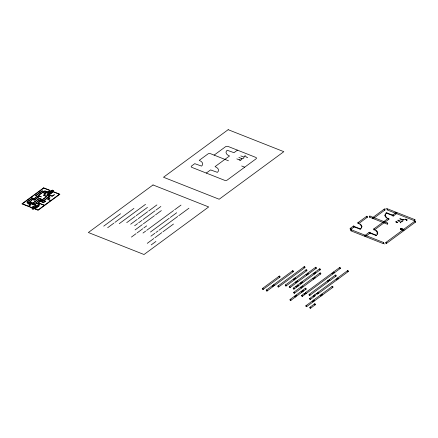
<?xml version="1.0" encoding="UTF-8"?>
<svg xmlns="http://www.w3.org/2000/svg" width="438" height="438" viewBox="0 0 438 438"><rect width="100%" height="100%" fill="white"/><g stroke="black" fill="none" stroke-linecap="round" stroke-linejoin="round"><path stroke-width="0.66" d="M403.31 219.805L403.349 219.498L403.338 219.799M386.968 209.638L387.389 209.725L387.559 208.86L414.928 219.662L414.939 220.248L414.479 220.719L387.044 209.868M400.102 221.234C400.639 220.681 398.547 222.071 397.813 220.418M400.332 221.081L397.956 220.057M383.19 243.298C383.458 244.541 384.345 241.721 383.327 242.871M414.392 220.215L414.479 220.719M369.42 216.569L369.469 217.117L387.301 224.163L387.729 223.763L387.718 223.084L373.663 217.533M387.23 223.594L387.301 224.163M372.891 217.916L373.045 218.491L373.477 217.587M403.174 220.642L402.571 221.294L401.378 221.546M407.11 220.013L406.212 220.637M407.083 220.084L406.721 219.301L405.292 219.153M369.458 216.46L369.896 216.043L373.433 217.467M361.29 227.831L361.388 225.986L359.762 224.196M401.066 222.252L400.212 222.887M387.11 209.123L387.542 208.838M385.61 214.023L385.407 216.043L387.039 217.834M377.019 234.259L377.222 232.239L375.59 230.448M361.399 228.379L361.914 226.468M385.402 213.651L384.882 215.556M377.227 234.631C378.552 232.994 377.195 230.782 375.569 229.977M360.063 229.129L360.151 228.833M414.556 219.849L414.928 219.662M387.411 223.243L387.718 223.084M375.864 235.409L375.985 235.102L369.672 232.573M402.215 219.849L402.336 219.542M360.08 228.806L359.954 229.134L353.707 226.681M350.236 228.384L353.439 226.03M350.876 229.342L354.074 226.988A0.575 0.416 53.7 0 0 353.92 226.074A0.575 0.416 53.7 0 0 353.302 226.446A0.575 0.416 53.7 0 0 354.09 226.977M52.527 190.201L48.169 193.404L42.24 191.061L35.911 195.72L38.9 196.897L34.356 200.237L31.344 199.049L27.287 202.028L36.573 205.701L32.281 208.855M53.409 190.53L47.069 195.195L49.91 196.317L43.198 201.256L39.989 199.991L35.883 203.008L39.579 204.469L33.162 209.189M31.963 208.729L36.042 205.734L26.756 202.06L31.24 198.764L34.257 199.952L38.363 196.93L35.379 195.753L42.141 190.776L48.065 193.12L52.511 190.076M32.845 209.063L39.048 204.502L35.352 203.04L39.885 199.706L43.094 200.976L49.379 196.35L46.538 195.228L53.392 190.41M103.718 226.139L120.554 213.749M107.677 227.7L113.853 223.161M114.909 222.378L133.929 208.389M119.262 223.654L145.52 204.343M214.127 155.118L225.592 146.681A1.922 1.007 3.1 0 1 228.258 146.516L255.65 157.341A1.922 1.007 3.1 0 1 256.159 158.759L227.147 180.1A1.922 1.007 3.1 0 1 224.48 180.264L192.036 167.447A1.922 1.007 3.1 0 1 191.521 166.029L194.74 163.664L201.562 166.101A7.988 4.188 3.1 0 0 199.213 160.368L207.995 153.913A1.922 1.007 3.1 0 1 210.662 153.749L228.466 160.784M126.702 222.657L135.139 216.454M136.196 215.671L147.453 207.393M130.661 224.223L137.214 219.4M138.277 218.617L147.655 211.718M148.717 210.941L156.913 204.907M134.619 225.784L137.559 223.626M138.616 222.843L141.994 220.363M143.056 219.58L155.096 210.722M156.158 209.944L160.872 206.473M206.276 173.076L210.569 169.917L217.396 172.358A7.988 4.188 3.1 0 0 215.047 166.626L229.517 155.983A7.988 4.188 3.1 0 1 227.169 150.25L233.991 152.687L237.445 150.146M135.096 229.912L142.334 224.584M143.396 223.807L154.483 215.649M155.539 214.872L161.348 210.596M131.427 237.084L136.098 233.646M137.16 232.868L142.772 228.74M143.834 227.957L146.692 225.86M245.357 155.539L244.004 156.552L244.311 156.815M143.012 233.038L145.624 231.116M146.686 230.333L173.612 210.53M174.674 209.747L180.998 205.094M150.453 232.041L169.254 218.212M170.316 217.429L176.706 212.731M150.929 236.164L154.849 233.284M155.912 232.501L157.921 231.023M158.983 230.246L177.708 216.465M178.77 215.688L188.915 208.225M147.261 243.342L153.826 238.513M154.888 237.73L161.879 232.589M162.941 231.806L173.497 224.042M151.219 244.902L155.917 241.447M262.461 288.478L279.296 276.093M263.046 289.469L279.882 277.084M266.348 290.087L272.524 285.549M273.651 284.722L292.672 270.733M357.884 222.756L366.71 216.268M267.049 291.007L273.219 286.463A0.575 0.416 53.7 0 0 273.033 285.571A0.575 0.416 53.7 0 0 272.414 285.943A0.575 0.416 53.7 0 0 273.202 286.479M274.237 285.713L293.257 271.719A0.575 0.416 53.7 0 0 293.115 270.799A0.575 0.416 53.7 0 0 292.496 271.171A0.575 0.416 53.7 0 0 293.285 271.708M358.585 223.676L367.345 217.226M278.004 285.998L304.257 266.687M372.842 217.472L384.307 209.041M278.59 286.983L304.843 267.673M373.707 218.266L384.942 209.999M285.373 285.045L293.81 278.842M294.873 278.059L306.124 269.781M286.074 285.959L294.506 279.756A0.575 0.416 53.7 0 0 294.32 278.864A0.575 0.416 53.7 0 0 293.701 279.236A0.575 0.416 53.7 0 0 294.489 279.772M295.557 278.984L306.814 270.706A0.575 0.416 53.7 0 0 306.633 269.808A0.575 0.416 53.7 0 0 306.014 270.175A0.575 0.416 53.7 0 0 306.803 270.711M289.332 286.611L295.885 281.787M296.948 281.004L306.326 274.106M307.388 273.328L315.59 267.295M290.033 287.525L296.586 282.702M297.648 281.924L307.027 275.026A0.575 0.416 53.7 0 0 306.841 274.133A0.575 0.416 53.7 0 0 306.222 274.5A0.575 0.416 53.7 0 0 307.011 275.037M308.089 274.243L316.285 268.215M293.29 288.171L296.23 286.014M297.293 285.231L300.665 282.751M301.727 281.968L313.767 273.109M314.829 272.332L319.548 268.861M364.974 235.447L369.267 232.288M373.789 228.964L388.254 218.327M392.634 215.096L395.596 212.917M293.991 289.091L296.926 286.928M297.988 286.145L301.366 283.665A0.575 0.416 53.7 0 0 301.174 282.773A0.575 0.416 53.7 0 0 300.561 283.145A0.575 0.416 53.7 0 0 301.344 283.676M302.412 282.893L314.457 274.035A0.575 0.416 53.7 0 0 314.276 273.137A0.575 0.416 53.7 0 0 313.657 273.504A0.575 0.416 53.7 0 0 314.446 274.04M315.524 273.246L320.244 269.775A0.575 0.416 53.7 0 0 320.058 268.883A0.575 0.416 53.7 0 0 319.439 269.255A0.575 0.416 53.7 0 0 320.227 269.792M365.67 236.361L369.968 233.202M374.375 229.955L388.84 219.312M393.335 216.016L396.79 213.476M293.767 292.299L301.005 286.972M302.072 286.189L313.154 278.037M314.216 277.259L320.019 272.983M294.467 293.214L301.705 287.892A0.575 0.416 53.7 0 0 301.519 287A0.575 0.416 53.7 0 0 300.901 287.366A0.575 0.416 53.7 0 0 301.689 287.903M302.757 287.114L313.843 278.962A0.575 0.416 53.7 0 0 313.663 278.064A0.575 0.416 53.7 0 0 313.044 278.431A0.575 0.416 53.7 0 0 313.832 278.968M314.911 278.174L320.72 273.903A0.575 0.416 53.7 0 0 320.534 273.011A0.575 0.416 53.7 0 0 319.915 273.378A0.575 0.416 53.7 0 0 320.704 273.914M290.098 299.472L294.774 296.033M295.831 295.256L301.443 291.128M302.505 290.345L305.363 288.248M290.799 300.391L295.469 296.953A0.575 0.416 53.7 0 0 295.283 296.061A0.575 0.416 53.7 0 0 294.665 296.427A0.575 0.416 53.7 0 0 295.453 296.964M296.531 296.17L302.143 292.042A0.575 0.416 53.7 0 0 301.957 291.15A0.575 0.416 53.7 0 0 301.339 291.522A0.575 0.416 53.7 0 0 302.127 292.053M303.205 291.265L306.058 289.162A0.575 0.416 53.7 0 0 305.872 288.27A0.575 0.416 53.7 0 0 305.253 288.642A0.575 0.416 53.7 0 0 306.042 289.173M301.694 295.415L304.311 293.493M305.428 292.677L332.354 272.874M333.345 272.135L339.674 267.481M302.395 296.334L305.007 294.413M306.014 293.668L332.94 273.859M334.046 273.055L340.37 268.401A0.575 0.416 53.7 0 0 340.184 267.509A0.575 0.416 53.7 0 0 339.565 267.875A0.575 0.416 53.7 0 0 340.353 268.412M309.195 294.385L327.996 280.555M328.987 279.816L335.377 275.119M309.775 295.371L328.577 281.541M329.683 280.736L336.077 276.033M309.6 298.552L313.52 295.672M314.61 294.867L316.608 293.394M317.72 292.584L336.45 278.809M337.441 278.075L347.586 270.613M385.862 242.46L402.642 230.114M414.874 221.119L403.622 229.397L400.606 228.494L400.463 229.353L403.223 230.454M310.301 299.472L314.221 296.586A0.575 0.416 53.7 0 0 314.03 295.694A0.575 0.416 53.7 0 0 313.416 296.066A0.575 0.416 53.7 0 0 314.199 296.597M318.306 293.575L337.036 279.8A0.575 0.416 53.7 0 0 336.893 278.88A0.575 0.416 53.7 0 0 336.274 279.247A0.575 0.416 53.7 0 0 337.057 279.783M338.141 278.99L348.287 271.527A0.575 0.416 53.7 0 0 348.1 270.635A0.575 0.416 53.7 0 0 347.482 271.007A0.575 0.416 53.7 0 0 348.27 271.538M386.497 243.418L415.514 222.077M305.932 305.729L312.497 300.901M313.559 300.118L320.55 294.977M321.612 294.194L332.168 286.43M306.627 306.644L313.197 301.815A0.575 0.416 53.7 0 0 313.006 300.922A0.575 0.416 53.7 0 0 312.393 301.295A0.575 0.416 53.7 0 0 313.175 301.826M314.238 301.048A0.575 0.416 53.7 0 0 314.068 300.139A0.575 0.416 53.7 0 0 313.455 300.512A0.575 0.416 53.7 0 0 314.238 301.048L321.251 295.891A0.575 0.416 53.7 0 0 321.059 294.998A0.575 0.416 53.7 0 0 320.441 295.371A0.575 0.416 53.7 0 0 321.229 295.902M322.308 295.113L332.869 287.344A0.575 0.416 53.7 0 0 332.677 286.452A0.575 0.416 53.7 0 0 332.059 286.824A0.575 0.416 53.7 0 0 332.847 287.361M309.89 307.29L314.588 303.835M310.586 308.21L315.289 304.755A0.575 0.416 53.7 0 0 315.097 303.863A0.575 0.416 53.7 0 0 314.479 304.229A0.575 0.416 53.7 0 0 315.267 304.766M386.776 212.868L386.65 213.202L392.946 215.704M375.913 235.058L375.788 235.392L369.535 232.934M402.588 220.84L401.372 221.163M400.518 222.312L400.212 222.477M386.716 213.218L386.842 212.89M32.231 208.882L31.985 208.86M33.113 209.211L32.877 209.2M406.245 220.232C407.822 219.509 404.449 219.153 404.055 219.843M245.187 156.793L246.37 156.497M369.524 217.128L369.918 216.054M385.84 208.576L386.705 208.614M384.531 243.884L384.969 243.884M351.314 229.769C349.929 230.377 351.632 231.445 351.292 229.753L383.759 242.586M403.781 230.667L400.518 229.381L400.912 228.297L403.978 229.517M386.831 212.873L393.105 215.348M399.965 218.578L402.298 219.498L402.139 219.832M240.867 155.923L243.2 156.842A1.796 0.942 3.1 0 1 243.659 158.162A1.796 0.942 3.1 0 1 241.185 158.321L238.852 157.401M399.834 218.94L402.166 219.86M241.683 166.002L244.694 167.196M353.838 226.32L360.135 228.806M350.822 230.799L383.266 243.621M395.941 221.54L397.77 222.274M236.838 158.885L240.506 160.352M387.061 218.299L385.582 217.056L384.871 215.496M359.735 223.725L361.213 224.968L361.925 226.528M310.695 307.711A0.575 0.416 53.7 0 1 310.35 308.264A0.575 0.416 53.7 0 1 309.775 307.602A0.575 0.416 53.7 0 1 310.312 307.268M278.771 286.605A0.575 0.416 53.7 0 1 278.223 286.961A0.575 0.416 53.7 0 1 277.856 286.151A0.575 0.416 53.7 0 1 278.579 286.178M263.167 288.866A0.575 0.416 53.7 0 1 262.816 289.491A0.575 0.416 53.7 0 1 262.291 288.697A0.575 0.416 53.7 0 1 263.03 288.664M306.748 306.184A0.575 0.416 53.7 0 1 306.332 306.688A0.575 0.416 53.7 0 1 305.817 305.954A0.575 0.416 53.7 0 1 306.452 305.757M322.39 294.539A0.575 0.416 53.7 0 1 322.072 295.168A0.575 0.416 53.7 0 1 321.497 294.435A0.575 0.416 53.7 0 1 322.165 294.248M310.394 298.935A0.575 0.416 53.7 0 1 310.071 299.526A0.575 0.416 53.7 0 1 309.485 298.847A0.575 0.416 53.7 0 1 310.055 298.546M315.398 295.343A0.575 0.416 53.7 0 1 314.96 295.847A0.575 0.416 53.7 0 1 314.479 295.07A0.575 0.416 53.7 0 1 315.163 294.971M309.885 294.736A0.575 0.416 53.7 0 1 309.573 295.398A0.575 0.416 53.7 0 1 309.02 294.61A0.575 0.416 53.7 0 1 309.765 294.566M329.726 280.09A0.575 0.416 53.7 0 1 329.469 280.791A0.575 0.416 53.7 0 1 328.878 280.035A0.575 0.416 53.7 0 1 329.6 279.926M318.459 293.049A0.575 0.416 53.7 0 1 318.065 293.597A0.575 0.416 53.7 0 1 317.539 292.847A0.575 0.416 53.7 0 1 318.207 292.688M338.202 278.382A0.575 0.416 53.7 0 1 337.944 279.05A0.575 0.416 53.7 0 1 337.326 278.371A0.575 0.416 53.7 0 1 337.928 278.086M334.161 272.589A0.575 0.416 53.7 0 1 333.729 273.093A0.575 0.416 53.7 0 1 333.241 272.316A0.575 0.416 53.7 0 1 333.931 272.217M302.499 295.88A0.575 0.416 53.7 0 1 302.1 296.389A0.575 0.416 53.7 0 1 301.568 295.677A0.575 0.416 53.7 0 1 302.171 295.436M306.167 293.137A0.575 0.416 53.7 0 1 305.762 293.684A0.575 0.416 53.7 0 1 305.253 292.918A0.575 0.416 53.7 0 1 305.943 292.803M303.31 290.761A0.575 0.416 53.7 0 1 302.932 291.314A0.575 0.416 53.7 0 1 302.39 290.586A0.575 0.416 53.7 0 1 303.025 290.378M290.876 299.816A0.575 0.416 53.7 0 1 290.569 300.446A0.575 0.416 53.7 0 1 289.983 299.734A0.575 0.416 53.7 0 1 290.618 299.504M296.652 295.71A0.575 0.416 53.7 0 1 296.236 296.214A0.575 0.416 53.7 0 1 295.721 295.48A0.575 0.416 53.7 0 1 296.351 295.289M294.56 292.677A0.575 0.416 53.7 0 1 294.205 293.268A0.575 0.416 53.7 0 1 293.657 292.524A0.575 0.416 53.7 0 1 294.32 292.354M302.872 286.611A0.575 0.416 53.7 0 1 302.494 287.158A0.575 0.416 53.7 0 1 301.952 286.43A0.575 0.416 53.7 0 1 302.587 286.222M315.004 277.637A0.575 0.416 53.7 0 1 314.659 278.229A0.575 0.416 53.7 0 1 314.101 277.506A0.575 0.416 53.7 0 1 314.736 277.292M315.584 272.639A0.575 0.416 53.7 0 1 315.322 273.307A0.575 0.416 53.7 0 1 314.708 272.606A0.575 0.416 53.7 0 1 315.349 272.365M302.483 282.275A0.575 0.416 53.7 0 1 302.209 282.943A0.575 0.416 53.7 0 1 301.612 282.22A0.575 0.416 53.7 0 1 302.28 282.023M294.112 288.626A0.575 0.416 53.7 0 1 293.695 289.135A0.575 0.416 53.7 0 1 293.181 288.401A0.575 0.416 53.7 0 1 293.81 288.204M298.07 285.576A0.575 0.416 53.7 0 1 297.714 286.2A0.575 0.416 53.7 0 1 297.188 285.401A0.575 0.416 53.7 0 1 297.933 285.368M290.159 287.098A0.575 0.416 53.7 0 1 289.704 287.558A0.575 0.416 53.7 0 1 289.228 286.802A0.575 0.416 53.7 0 1 289.885 286.666M297.752 281.426A0.575 0.416 53.7 0 1 297.375 281.973A0.575 0.416 53.7 0 1 296.833 281.245A0.575 0.416 53.7 0 1 297.468 281.037M286.134 285.352A0.575 0.416 53.7 0 1 285.888 286.019A0.575 0.416 53.7 0 1 285.258 285.362A0.575 0.416 53.7 0 1 285.833 285.034M295.628 278.365A0.575 0.416 53.7 0 1 295.354 279.033A0.575 0.416 53.7 0 1 294.758 278.311A0.575 0.416 53.7 0 1 295.426 278.114M267.169 290.542A0.575 0.416 53.7 0 1 266.731 291.046A0.575 0.416 53.7 0 1 266.244 290.268A0.575 0.416 53.7 0 1 266.934 290.17M274.412 285.258A0.575 0.416 53.7 0 1 273.92 285.707A0.575 0.416 53.7 0 1 273.493 284.897A0.575 0.416 53.7 0 1 274.226 284.908M365.774 235.956A0.575 0.416 53.7 0 1 365.319 236.416A0.575 0.416 53.7 0 1 364.843 235.655A0.575 0.416 53.7 0 1 365.5 235.518M373.329 218.414A1.139 0.947 -19.8 0 1 372.941 218.442M373.017 217.483A1.139 0.947 -19.8 0 1 373.379 217.467M385.09 209.567A0.575 0.416 53.7 0 1 384.63 210.021A0.575 0.416 53.7 0 1 384.159 209.254A0.575 0.416 53.7 0 1 384.827 209.134M415.547 221.382A0.575 0.416 53.7 0 1 415.339 222.121A0.575 0.416 53.7 0 1 414.72 221.382A0.575 0.416 53.7 0 1 415.438 221.25M403.896 230.492A1.139 0.947 -19.8 0 1 403.507 230.519M403.557 229.567A1.139 0.947 -19.8 0 1 403.945 229.545M386.617 242.882A0.575 0.416 53.7 0 1 386.245 243.457A0.575 0.416 53.7 0 1 385.708 242.707A0.575 0.416 53.7 0 1 386.382 242.553M351.008 228.86A0.575 0.416 53.7 0 1 350.619 229.381A0.575 0.416 53.7 0 1 350.077 228.674A0.575 0.416 53.7 0 1 350.668 228.417M367.416 216.586A0.575 0.416 53.7 0 1 367.143 217.27A0.575 0.416 53.7 0 1 366.557 216.514A0.575 0.416 53.7 0 1 367.268 216.399M358.695 223.172A0.575 0.416 53.7 0 1 358.311 223.725A0.575 0.416 53.7 0 1 357.775 222.991A0.575 0.416 53.7 0 1 358.41 222.789M374.457 229.282A0.575 0.416 53.7 0 1 374.222 229.988A0.575 0.416 53.7 0 1 373.603 229.271A0.575 0.416 53.7 0 1 374.271 229.069M393.417 215.534A0.575 0.416 53.7 0 1 393.023 216.082A0.575 0.416 53.7 0 1 392.503 215.332A0.575 0.416 53.7 0 1 393.165 215.173M247.656 157.395A1.462 0.766 3.1 0 1 247.475 157.505M247.163 157.609A1.232 0.646 3.1 0 1 246.463 157.642M241.185 158.321A1.807 0.947 3.1 0 1 241.595 159.635A1.807 0.947 3.1 0 1 239.143 159.804M360.43 228.882L360.742 229.052L360.436 228.85M376.264 235.135L376.576 235.31L376.264 235.124M386.037 213.027L386.349 213.202L386.037 213.01M402.933 219.268L403.228 219.465L402.938 219.241M43.669 187.831L21.9 203.845L31.76 207.738L34.022 206.074L31.656 207.453L28.793 206.325L30.95 204.738L27.61 203.418L30.419 204.77L28.475 206.199L22.431 203.812L30.841 197.626L34.022 198.885L36.283 197.22L33.918 198.6L31.054 197.467L43.773 188.116L49.817 190.503L47.879 191.926L44.638 190.891L47.977 192.211L50.348 190.47L43.669 187.831M31.656 200.265L29.39 201.929L35.911 204.502L33.107 203.15L39.36 198.556L42.535 199.81L47.063 196.481L43.882 195.222L46.039 193.64L42.541 192.255L38.013 195.589L41.353 196.908L38.549 195.556L42.645 192.539L45.508 193.673L43.351 195.255L46.532 196.514L42.437 199.525L39.256 198.272L32.79 203.024L29.926 201.896L31.974 200.39L31.656 200.265M40.28 201.113L37.909 202.854L44.271 205.367L38.018 209.966L35.155 208.838L39.36 205.745L39.042 205.619L34.624 208.871L38.122 210.251L59.891 194.237L53.212 191.598L48.684 194.926L52.188 196.312L54.449 194.647L52.084 196.027L49.22 194.894L53.316 191.882L59.36 194.269L50.95 200.456L48.087 199.323L50.135 197.817L49.817 197.691L47.556 199.356L50.737 200.615L44.484 205.214L38.44 202.821L40.384 201.398L43.565 202.652L45.826 200.987L43.461 202.367L40.28 201.113M153.021 184.951L88.356 232.518L144.02 254.511L208.685 206.944L153.021 184.951M228.165 129.681L163.494 177.248L219.159 199.241L283.824 151.674L228.165 129.681M397.622 222.63L395.793 221.896L397.638 222.635M304.082 267.125A0.575 0.416 53.7 0 0 304.87 267.662A0.575 0.416 53.7 0 0 304.7 266.753A0.575 0.416 53.7 0 0 304.082 267.125M279.121 276.531A0.575 0.416 53.7 0 0 279.909 277.068A0.575 0.416 53.7 0 0 279.74 276.164A0.575 0.416 53.7 0 0 279.121 276.531M316.482 293.805A0.575 0.416 53.7 0 0 317.271 294.341A0.575 0.416 53.7 0 0 317.101 293.433A0.575 0.416 53.7 0 0 316.482 293.805M327.821 280.993A0.575 0.416 53.7 0 0 328.604 281.53A0.575 0.416 53.7 0 0 328.434 280.621A0.575 0.416 53.7 0 0 327.821 280.993M335.273 275.513A0.575 0.416 53.7 0 0 336.061 276.044A0.575 0.416 53.7 0 0 335.891 275.141A0.575 0.416 53.7 0 0 335.273 275.513M304.191 293.898A0.575 0.416 53.7 0 0 304.979 294.435A0.575 0.416 53.7 0 0 304.81 293.526A0.575 0.416 53.7 0 0 304.191 293.898M332.179 273.312A0.575 0.416 53.7 0 0 332.968 273.849A0.575 0.416 53.7 0 0 332.798 272.94A0.575 0.416 53.7 0 0 332.179 273.312M296.121 286.408A0.575 0.416 53.7 0 0 296.909 286.939A0.575 0.416 53.7 0 0 296.74 286.036A0.575 0.416 53.7 0 0 296.121 286.408M295.781 282.181A0.575 0.416 53.7 0 0 296.57 282.718A0.575 0.416 53.7 0 0 296.4 281.809A0.575 0.416 53.7 0 0 295.781 282.181M307.284 273.723A0.575 0.416 53.7 0 0 308.067 274.259A0.575 0.416 53.7 0 0 307.898 273.35A0.575 0.416 53.7 0 0 307.284 273.723M315.48 267.689A0.575 0.416 53.7 0 0 316.269 268.226A0.575 0.416 53.7 0 0 316.099 267.322A0.575 0.416 53.7 0 0 315.48 267.689M369.135 232.698A0.575 0.416 53.7 0 0 369.924 233.235A0.575 0.416 53.7 0 0 369.754 232.332A0.575 0.416 53.7 0 0 369.135 232.698M388.079 218.765A0.575 0.416 53.7 0 0 388.867 219.301A0.575 0.416 53.7 0 0 388.698 218.392A0.575 0.416 53.7 0 0 388.079 218.765M395.957 212.967A0.575 0.416 53.7 0 0 396.746 213.503A0.575 0.416 53.7 0 0 396.576 212.6A0.575 0.416 53.7 0 0 395.957 212.967"/></g></svg>
